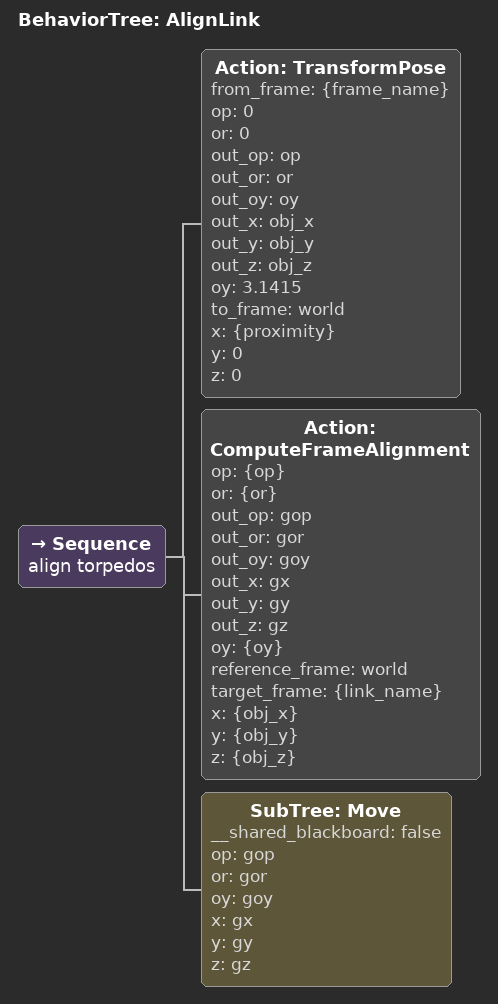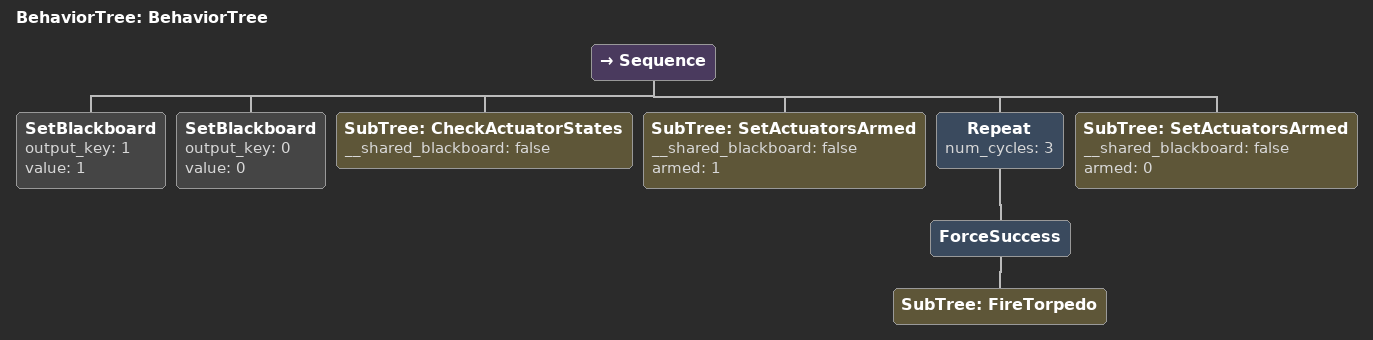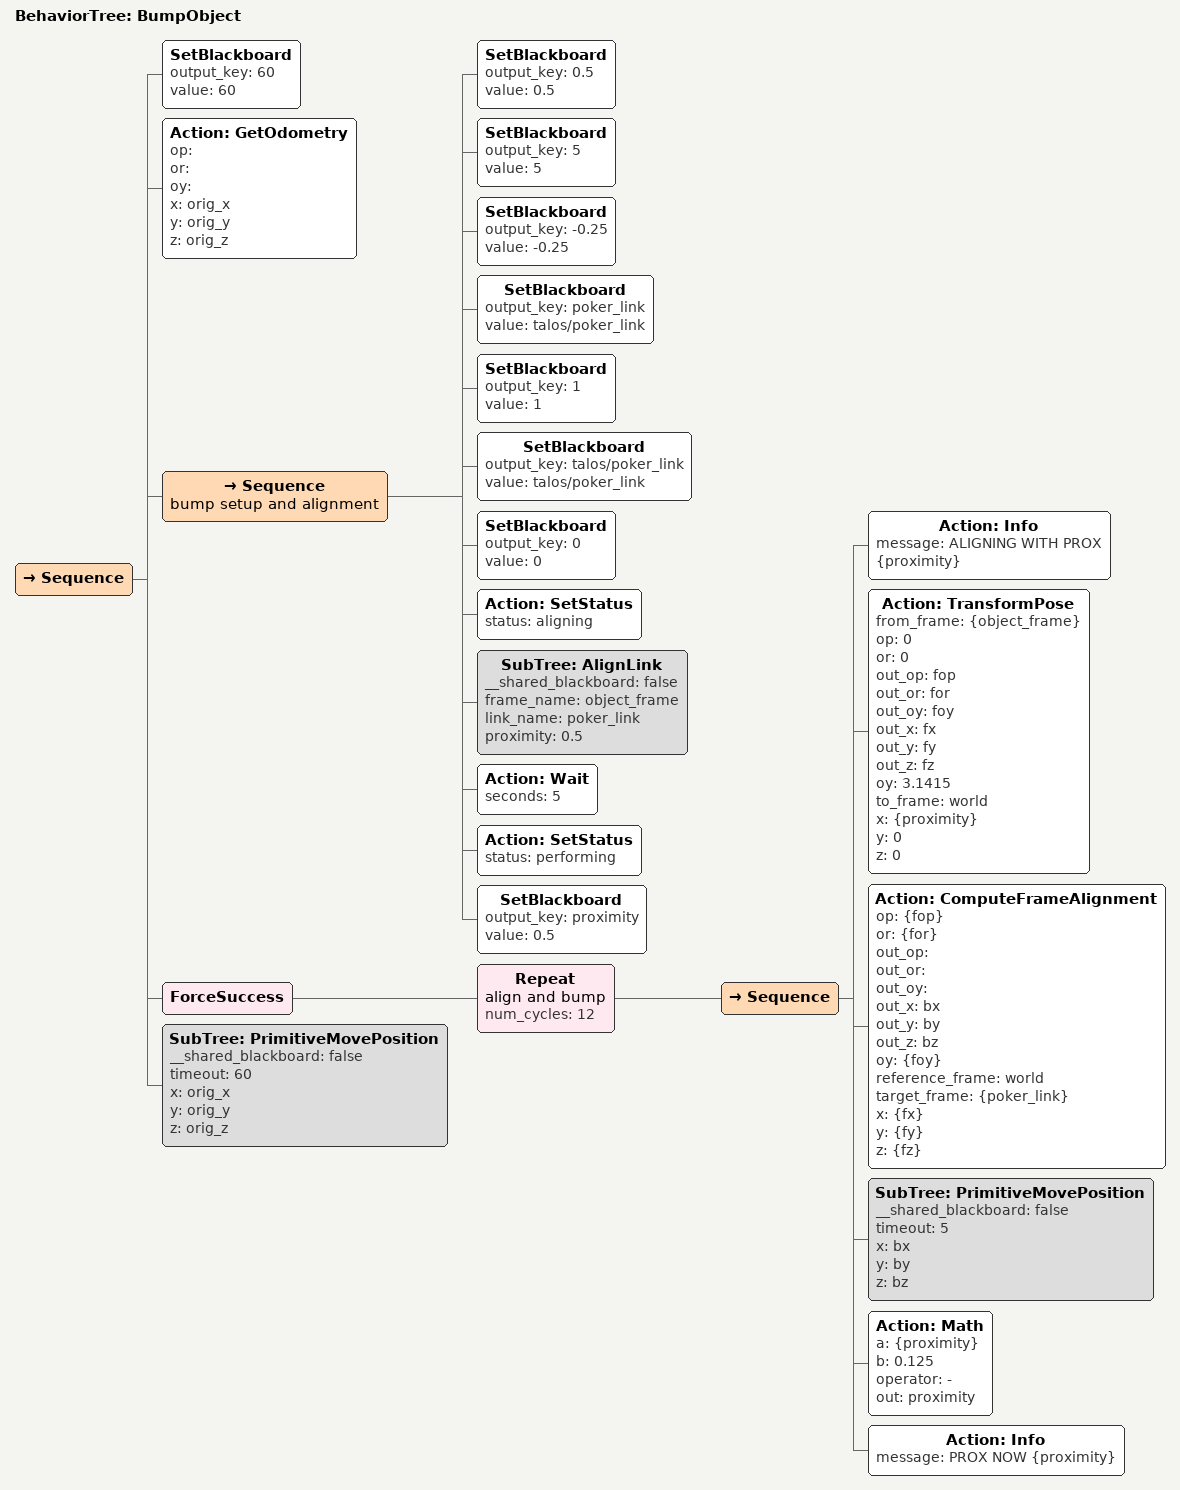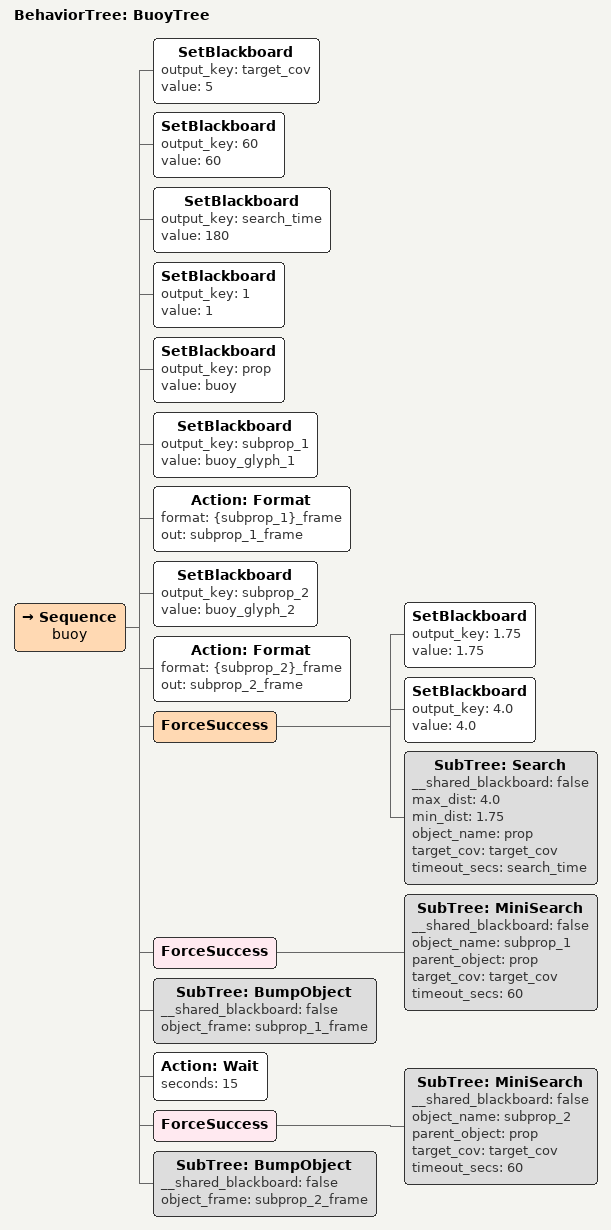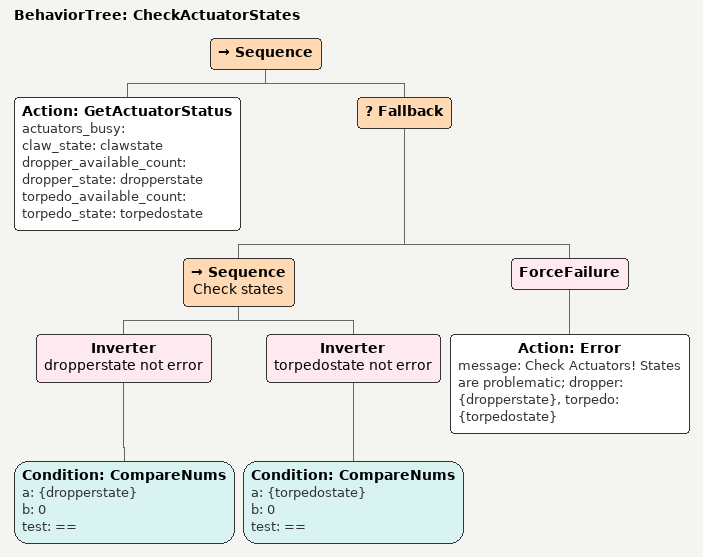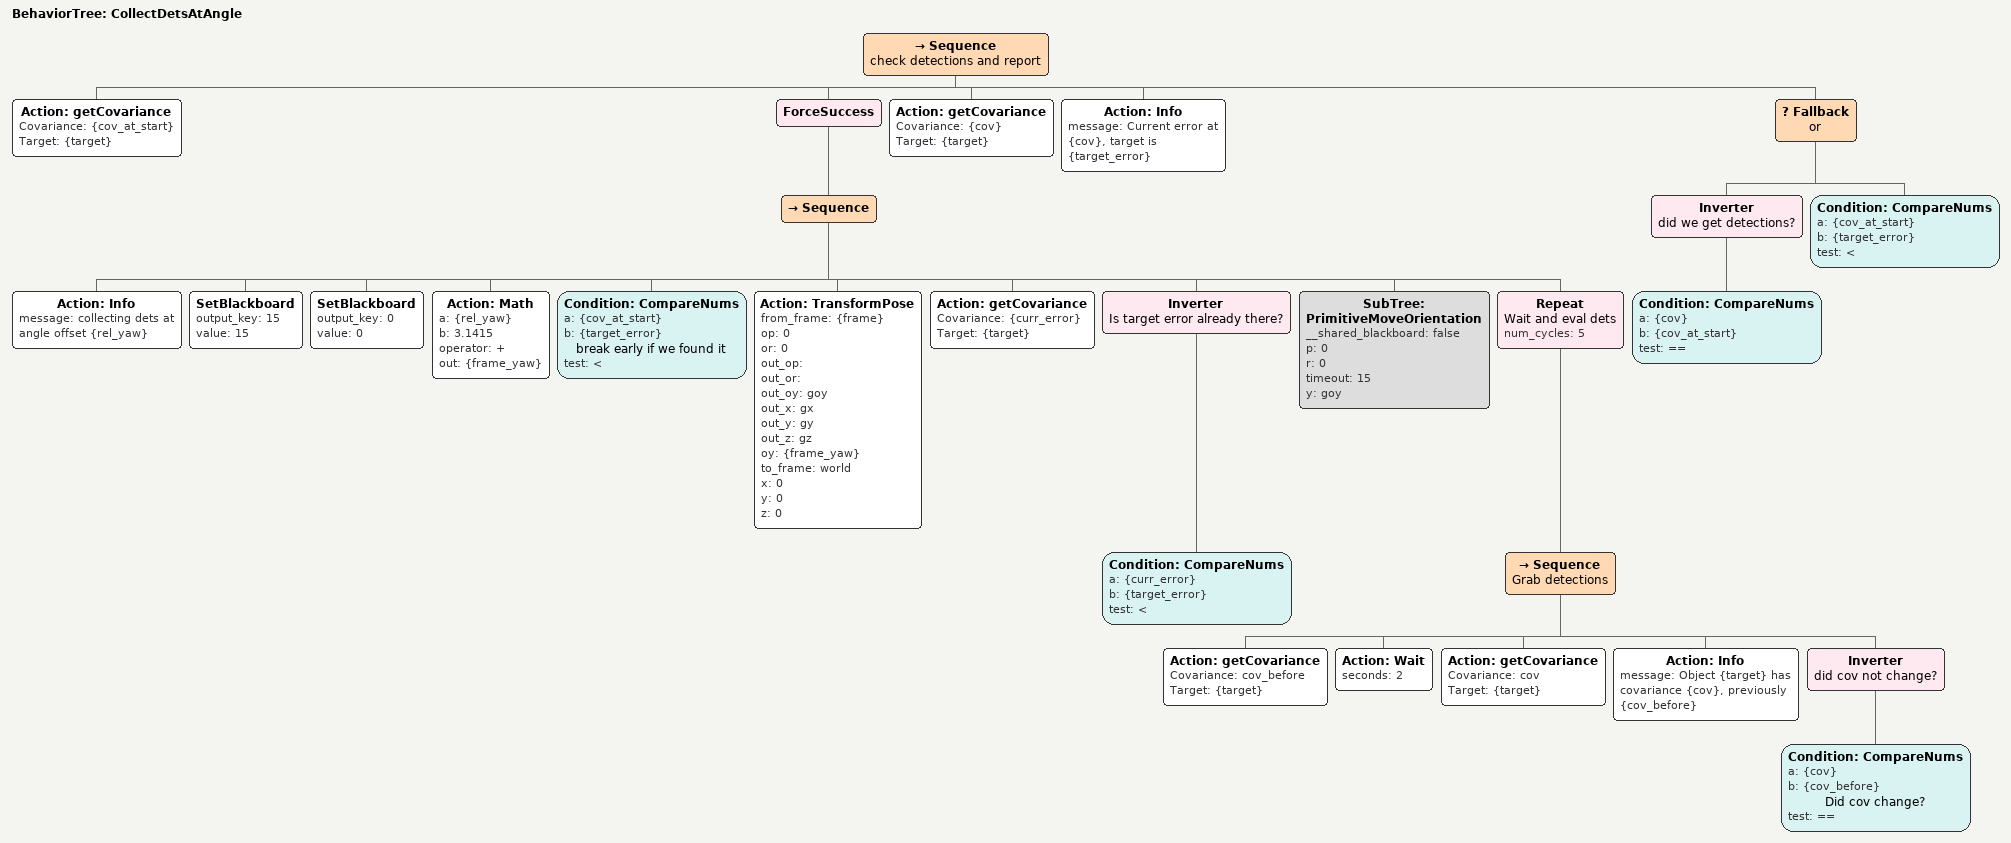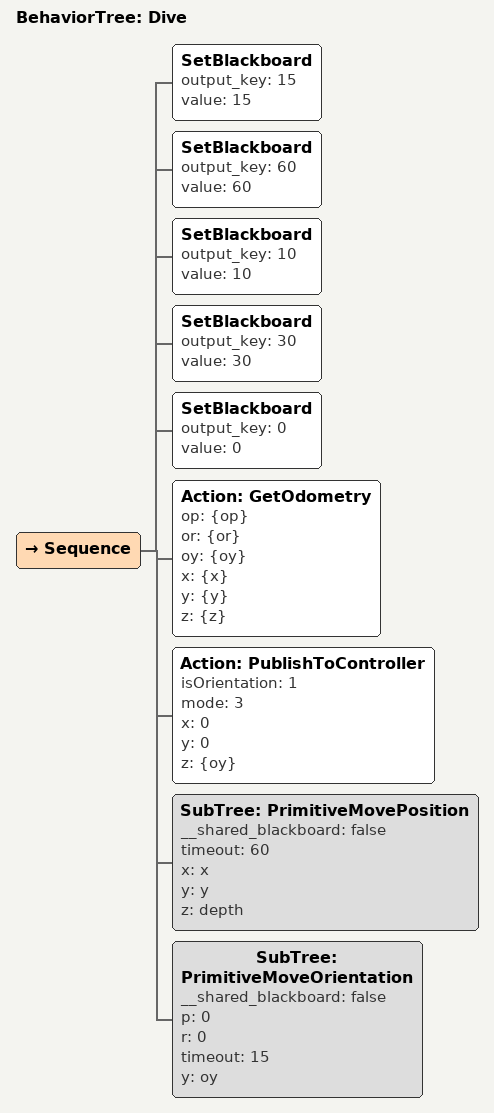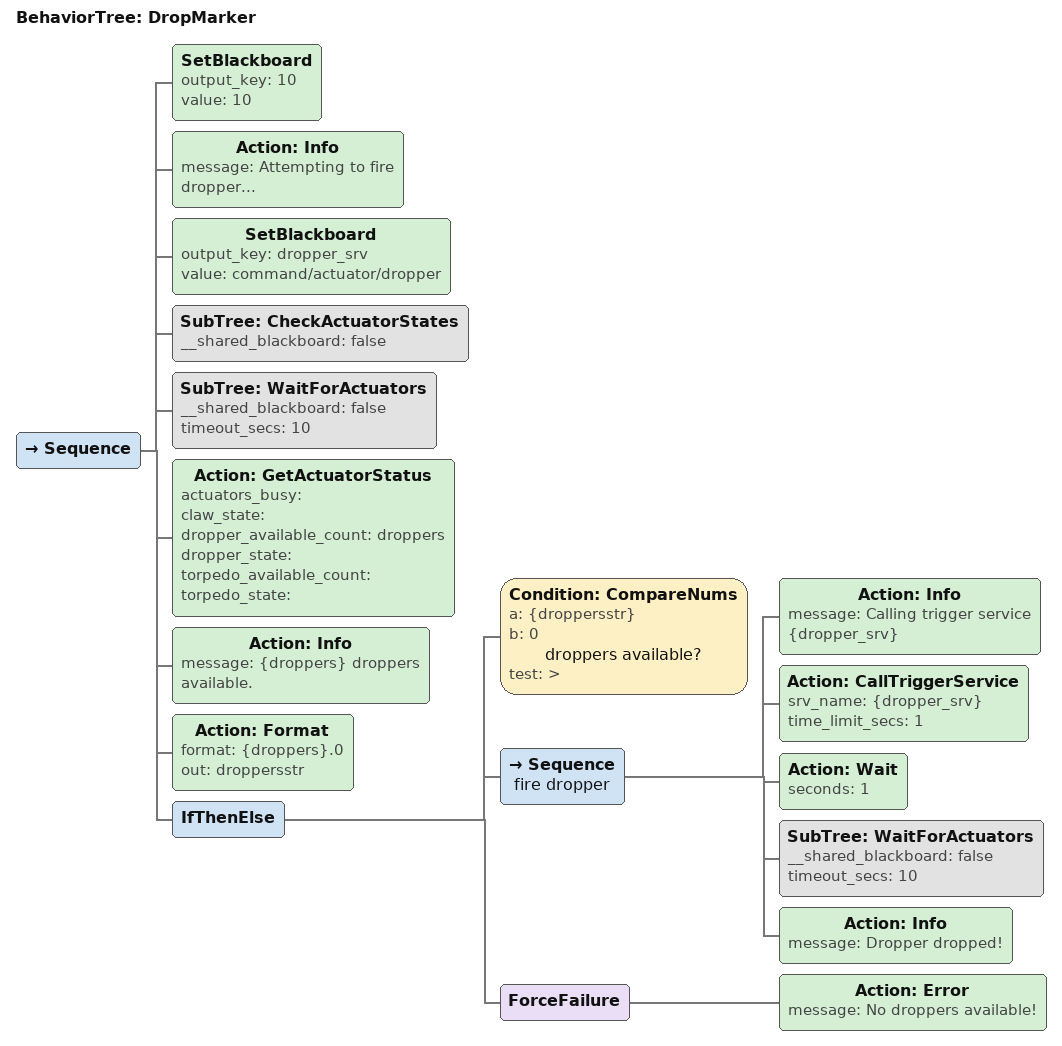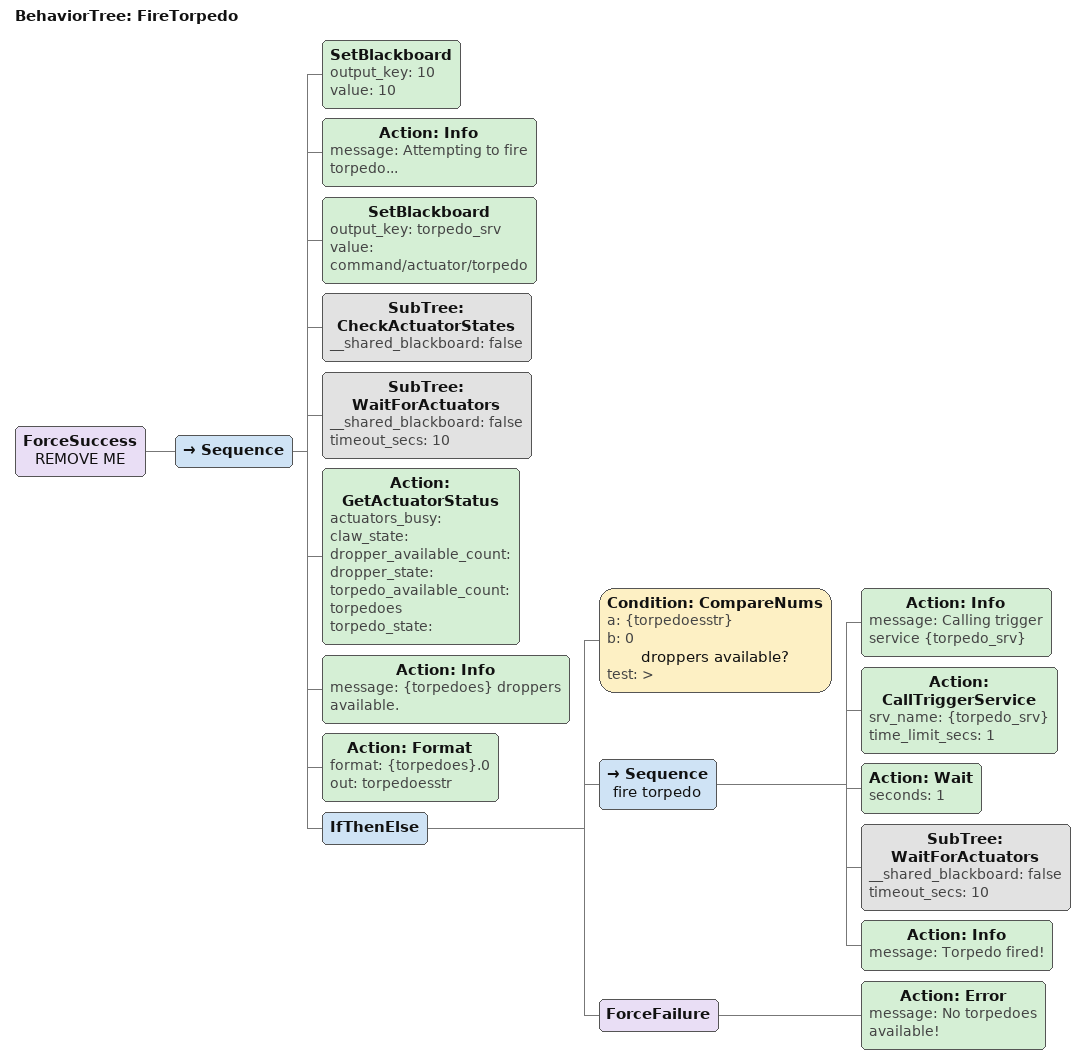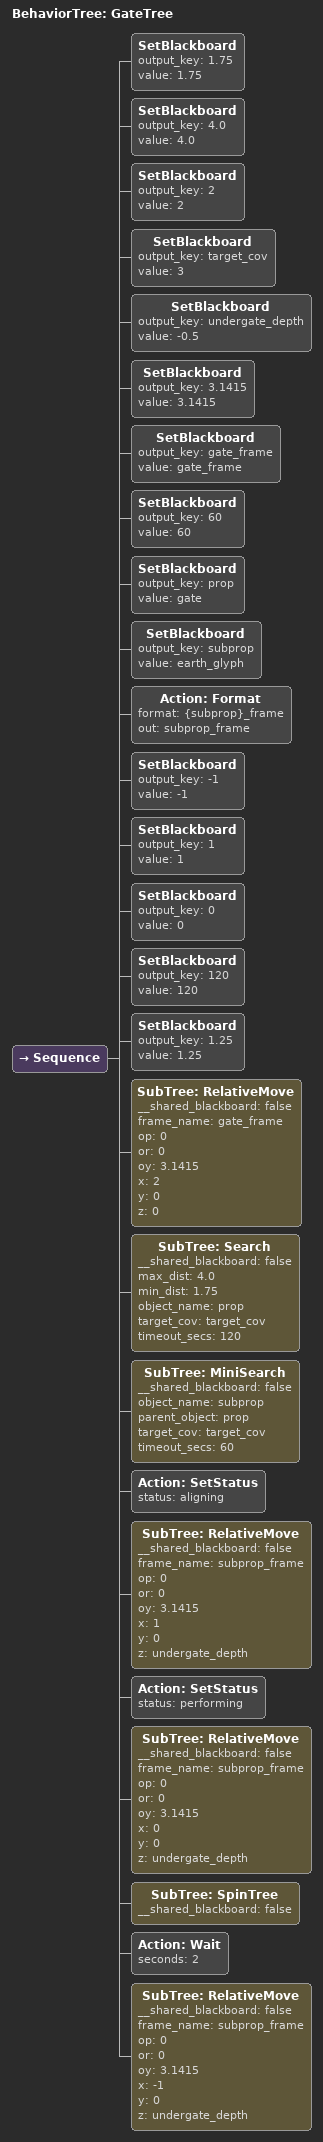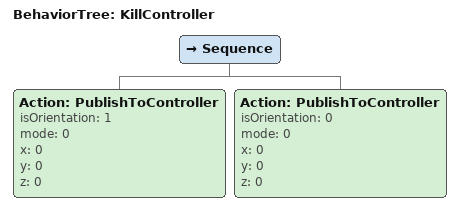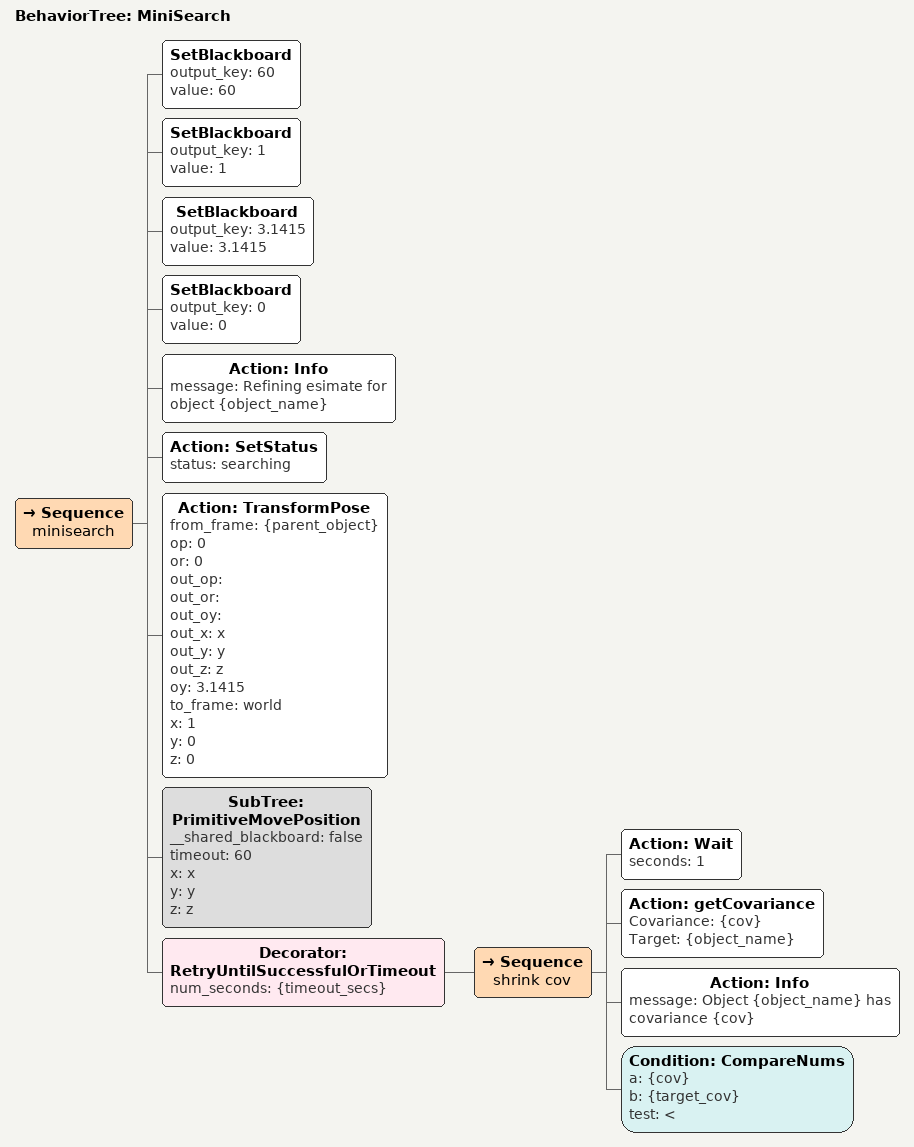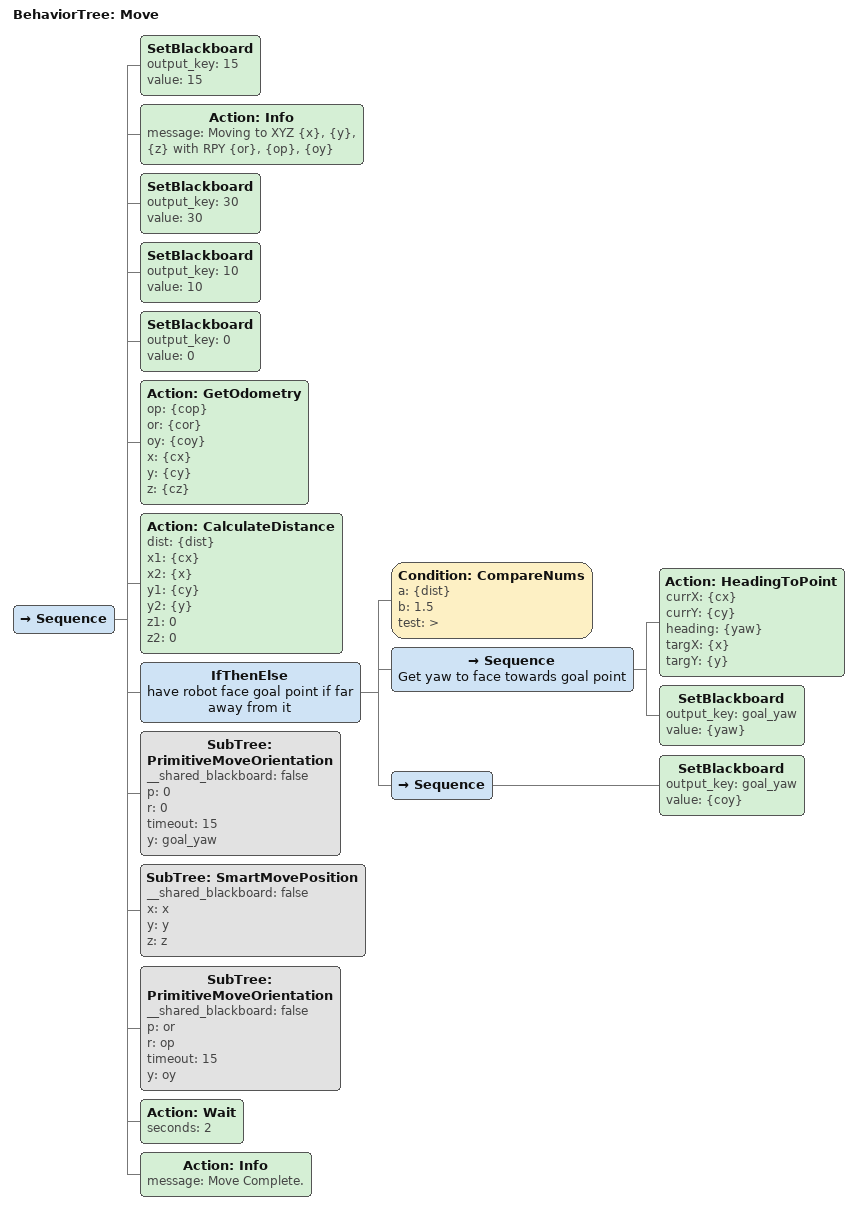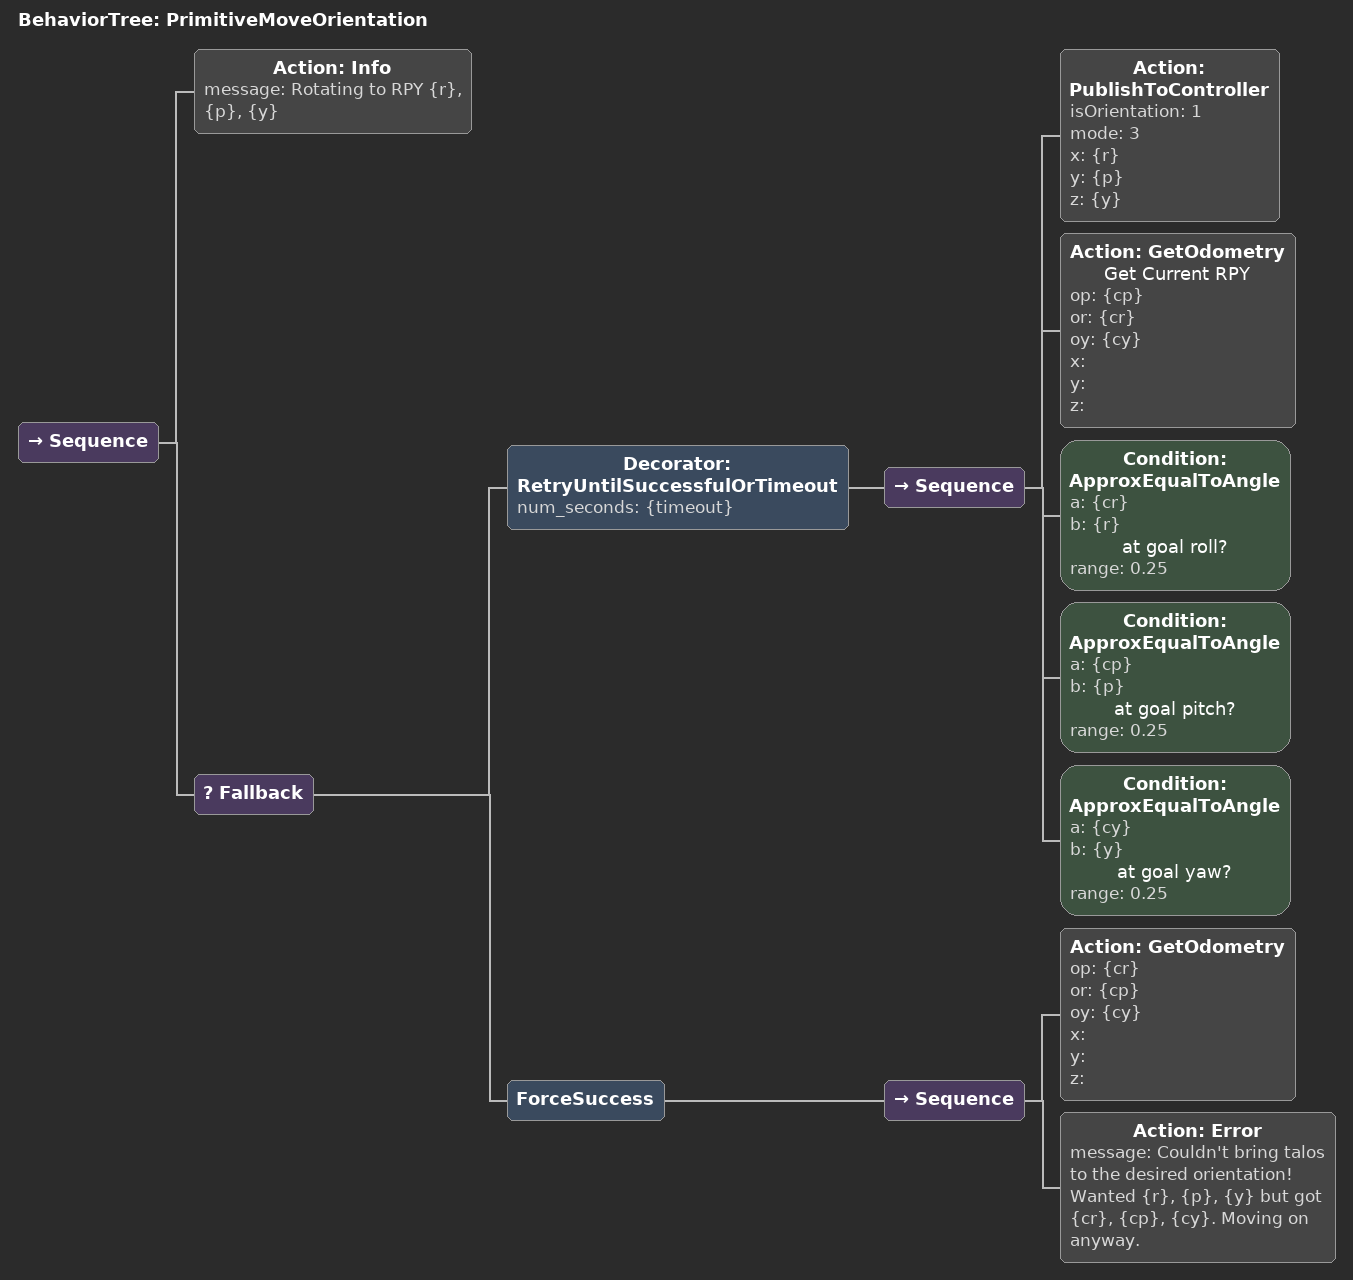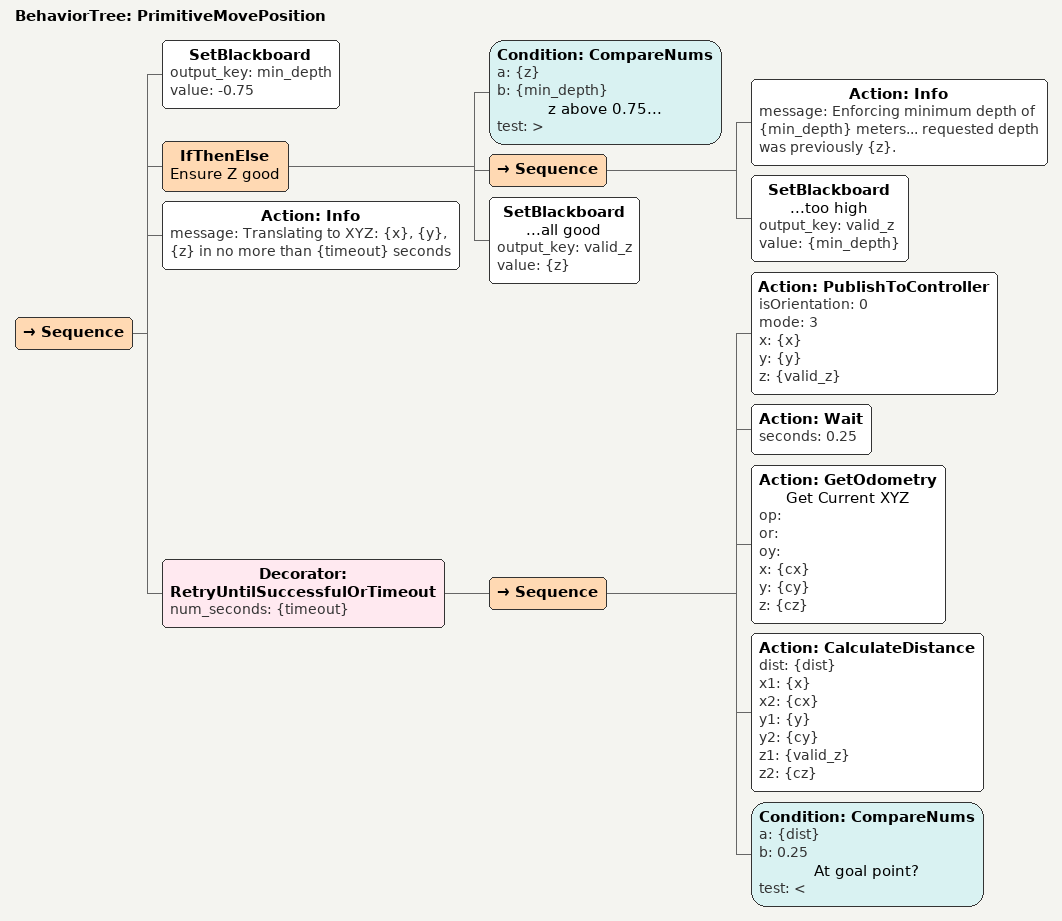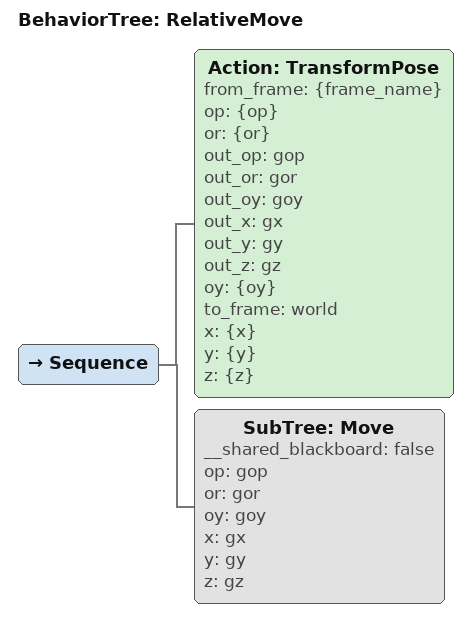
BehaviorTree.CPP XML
<BehaviorTree ID="AlignLink">
    <Sequence name="align torpedos">
        <Action ID="TransformPose" from_frame="{frame_name}" op="0" or="0" out_op="op" out_or="or" out_oy="oy" out_x="obj_x" out_y="obj_y" out_z="obj_z" oy="3.1415" to_frame="world" x="{proximity}" y="0" z="0"/>
        <Action ID="ComputeFrameAlignment" op="{op}" or="{or}" out_op="gop" out_or="gor" out_oy="goy" out_x="gx" out_y="gy" out_z="gz" oy="{oy}" reference_frame="world" target_frame="{link_name}" x="{obj_x}" y="{obj_y}" z="{obj_z}"/>
        <SubTree ID="Move" __shared_blackboard="false" op="gop" or="gor" oy="goy" x="gx" y="gy" z="gz"/>
    </Sequence>
</BehaviorTree>

<BehaviorTree ID="BehaviorTree">
    <Sequence>
        <SetBlackboard output_key="1" value="1"/>
        <SetBlackboard output_key="0" value="0"/>
        <SubTree ID="CheckActuatorStates" __shared_blackboard="false"/>
        <SubTree ID="SetActuatorsArmed" __shared_blackboard="false" armed="1"/>
        <Repeat num_cycles="3">
            <ForceSuccess>
                <SubTree ID="FireTorpedo"/>
            </ForceSuccess>
        </Repeat>
        <SubTree ID="SetActuatorsArmed" __shared_blackboard="false" armed="0"/>
    </Sequence>
</BehaviorTree>

<BehaviorTree ID="BumpObject">
    <Sequence>
        <SetBlackboard output_key="60" value="60"/>
        <Action ID="GetOdometry" op="" or="" oy="" x="orig_x" y="orig_y" z="orig_z"/>
        <Sequence name="bump setup and alignment">
            <SetBlackboard output_key="0.5" value="0.5"/>
            <SetBlackboard output_key="5" value="5"/>
            <SetBlackboard output_key="-0.25" value="-0.25"/>
            <SetBlackboard output_key="poker_link" value="talos/poker_link"/>
            <SetBlackboard output_key="1" value="1"/>
            <SetBlackboard output_key="talos/poker_link" value="talos/poker_link"/>
            <SetBlackboard output_key="0" value="0"/>
            <Action ID="SetStatus" status="aligning"/>
            <SubTree ID="AlignLink" __shared_blackboard="false" frame_name="object_frame" link_name="poker_link" proximity="0.5"/>
            <Action ID="Wait" seconds="5"/>
            <Action ID="SetStatus" status="performing"/>
            <SetBlackboard output_key="proximity" value="0.5"/>
        </Sequence>
        <ForceSuccess>
            <Repeat name="align and bump" num_cycles="12">
                <Sequence>
                    <Action ID="Info" message="ALIGNING WITH PROX {proximity}"/>
                    <Action ID="TransformPose" from_frame="{object_frame}" op="0" or="0" out_op="fop" out_or="for" out_oy="foy" out_x="fx" out_y="fy" out_z="fz" oy="3.1415" to_frame="world" x="{proximity}" y="0" z="0"/>
                    <Action ID="ComputeFrameAlignment" op="{fop}" or="{for}" out_op="" out_or="" out_oy="" out_x="bx" out_y="by" out_z="bz" oy="{foy}" reference_frame="world" target_frame="{poker_link}" x="{fx}" y="{fy}" z="{fz}"/>
                    <SubTree ID="PrimitiveMovePosition" __shared_blackboard="false" timeout="5" x="bx" y="by" z="bz"/>
                    <Action ID="Math" a="{proximity}" b="0.125" operator="-" out="proximity"/>
                    <Action ID="Info" message="PROX NOW {proximity}"/>
                </Sequence>
            </Repeat>
        </ForceSuccess>
        <SubTree ID="PrimitiveMovePosition" __shared_blackboard="false" timeout="60" x="orig_x" y="orig_y" z="orig_z"/>
    </Sequence>
</BehaviorTree>

<BehaviorTree ID="BuoyTree">
    <Sequence name="buoy">
        <SetBlackboard output_key="target_cov" value="5"/>
        <SetBlackboard output_key="60" value="60"/>
        <SetBlackboard output_key="search_time" value="180"/>
        <SetBlackboard output_key="1" value="1"/>
        <SetBlackboard output_key="prop" value="buoy"/>
        <SetBlackboard output_key="subprop_1" value="buoy_glyph_1"/>
        <Action ID="Format" format="{subprop_1}_frame" out="subprop_1_frame"/>
        <SetBlackboard output_key="subprop_2" value="buoy_glyph_2"/>
        <Action ID="Format" format="{subprop_2}_frame" out="subprop_2_frame"/>
        <ForceSuccess>
            <SetBlackboard output_key="1.75" value="1.75"/>
            <SetBlackboard output_key="4.0" value="4.0"/>
            <SubTree ID="Search" __shared_blackboard="false" max_dist="4.0" min_dist="1.75" object_name="prop" target_cov="target_cov" timeout_secs="search_time"/>
        </ForceSuccess>
        <ForceSuccess>
            <SubTree ID="MiniSearch" __shared_blackboard="false" object_name="subprop_1" parent_object="prop" target_cov="target_cov" timeout_secs="60"/>
        </ForceSuccess>
        <SubTree ID="BumpObject" __shared_blackboard="false" object_frame="subprop_1_frame"/>
        <Action ID="Wait" seconds="15"/>
        <ForceSuccess>
            <SubTree ID="MiniSearch" __shared_blackboard="false" object_name="subprop_2" parent_object="prop" target_cov="target_cov" timeout_secs="60"/>
        </ForceSuccess>
        <SubTree ID="BumpObject" __shared_blackboard="false" object_frame="subprop_2_frame"/>
    </Sequence>
</BehaviorTree>

<BehaviorTree ID="CheckActuatorStates">
    <Sequence>
        <Action ID="GetActuatorStatus" actuators_busy="" claw_state="clawstate" dropper_available_count="" dropper_state="dropperstate" torpedo_available_count="" torpedo_state="torpedostate"/>
        <Fallback>
            <Sequence name="Check states">
                <Inverter name="dropperstate not error">
                    <Condition ID="CompareNums" a="{dropperstate}" b="0" test="=="/>
                </Inverter>
                <Inverter name="torpedostate not error">
                    <Condition ID="CompareNums" a="{torpedostate}" b="0" test="=="/>
                </Inverter>
            </Sequence>
            <ForceFailure>
                <Action ID="Error" message="Check Actuators! States are problematic; dropper: {dropperstate}, torpedo: {torpedostate}"/>
            </ForceFailure>
        </Fallback>
    </Sequence>
</BehaviorTree>

<BehaviorTree ID="CollectDetsAtAngle">
    <Sequence name="check detections and report">
        <Action Covariance="{cov_at_start}" ID="getCovariance" Target="{target}"/>
        <ForceSuccess>
            <Sequence>
                <Action ID="Info" message="collecting dets at angle offset {rel_yaw}"/>
                <SetBlackboard output_key="15" value="15"/>
                <SetBlackboard output_key="0" value="0"/>
                <Action ID="Math" a="{rel_yaw}" b="3.1415" operator="+" out="{frame_yaw}"/>
                <Condition ID="CompareNums" a="{cov_at_start}" b="{target_error}" name="break early if we found it" test="&lt;"/>
                <Action ID="TransformPose" from_frame="{frame}" op="0" or="0" out_op="" out_or="" out_oy="goy" out_x="gx" out_y="gy" out_z="gz" oy="{frame_yaw}" to_frame="world" x="0" y="0" z="0"/>
                <Action Covariance="{curr_error}" ID="getCovariance" Target="{target}"/>
                <Inverter name="Is target error already there?">
                    <Condition ID="CompareNums" a="{curr_error}" b="{target_error}" test="&lt;"/>
                </Inverter>
                <SubTree ID="PrimitiveMoveOrientation" __shared_blackboard="false" p="0" r="0" timeout="15" y="goy"/>
                <Repeat name="Wait and eval dets" num_cycles="5">
                    <Sequence name="Grab detections">
                        <Action Covariance="cov_before" ID="getCovariance" Target="{target}"/>
                        <Action ID="Wait" seconds="2"/>
                        <Action Covariance="cov" ID="getCovariance" Target="{target}"/>
                        <Action ID="Info" message="Object {target} has covariance {cov}, previously {cov_before}"/>
                        <Inverter name="did cov not change?">
                            <Condition ID="CompareNums" a="{cov}" b="{cov_before}" name="Did cov change?" test="=="/>
                        </Inverter>
                    </Sequence>
                </Repeat>
            </Sequence>
        </ForceSuccess>
        <Action Covariance="{cov}" ID="getCovariance" Target="{target}"/>
        <Action ID="Info" message="Current error at {cov}, target is {target_error}"/>
        <Fallback name="or">
            <Inverter name="did we get detections?">
                <Condition ID="CompareNums" a="{cov}" b="{cov_at_start}" test="=="/>
            </Inverter>
            <Condition ID="CompareNums" a="{cov_at_start}" b="{target_error}" test="&lt;"/>
        </Fallback>
    </Sequence>
</BehaviorTree>

<BehaviorTree ID="Dive">
    <Sequence>
        <SetBlackboard output_key="15" value="15"/>
        <SetBlackboard output_key="60" value="60"/>
        <SetBlackboard output_key="10" value="10"/>
        <SetBlackboard output_key="30" value="30"/>
        <SetBlackboard output_key="0" value="0"/>
        <Action ID="GetOdometry" op="{op}" or="{or}" oy="{oy}" x="{x}" y="{y}" z="{z}"/>
        <Action ID="PublishToController" isOrientation="1" mode="3" x="0" y="0" z="{oy}"/>
        <SubTree ID="PrimitiveMovePosition" __shared_blackboard="false" timeout="60" x="x" y="y" z="depth"/>
        <SubTree ID="PrimitiveMoveOrientation" __shared_blackboard="false" p="0" r="0" timeout="15" y="oy"/>
    </Sequence>
</BehaviorTree>

<BehaviorTree ID="DropMarker">
    <Sequence>
        <SetBlackboard output_key="10" value="10"/>
        <Action ID="Info" message="Attempting to fire dropper..."/>
        <SetBlackboard output_key="dropper_srv" value="command/actuator/dropper"/>
        <SubTree ID="CheckActuatorStates" __shared_blackboard="false"/>
        <SubTree ID="WaitForActuators" __shared_blackboard="false" timeout_secs="10"/>
        <Action ID="GetActuatorStatus" actuators_busy="" claw_state="" dropper_available_count="droppers" dropper_state="" torpedo_available_count="" torpedo_state=""/>
        <Action ID="Info" message="{droppers} droppers available."/>
        <Action ID="Format" format="{droppers}.0" out="droppersstr"/>
        <IfThenElse>
            <Condition ID="CompareNums" a="{droppersstr}" b="0" name="droppers available?" test=">"/>
            <Sequence name="fire dropper">
                <Action ID="Info" message="Calling trigger service {dropper_srv}"/>
                <Action ID="CallTriggerService" srv_name="{dropper_srv}" time_limit_secs="1"/>
                <Action ID="Wait" seconds="1"/>
                <SubTree ID="WaitForActuators" __shared_blackboard="false" timeout_secs="10"/>
                <Action ID="Info" message="Dropper dropped!"/>
            </Sequence>
            <ForceFailure>
                <Action ID="Error" message="No droppers available!"/>
            </ForceFailure>
        </IfThenElse>
    </Sequence>
</BehaviorTree>

<BehaviorTree ID="FireTorpedo">
    <ForceSuccess name="REMOVE ME">
        <Sequence>
            <SetBlackboard output_key="10" value="10"/>
            <Action ID="Info" message="Attempting to fire torpedo..."/>
            <SetBlackboard output_key="torpedo_srv" value="command/actuator/torpedo"/>
            <SubTree ID="CheckActuatorStates" __shared_blackboard="false"/>
            <SubTree ID="WaitForActuators" __shared_blackboard="false" timeout_secs="10"/>
            <Action ID="GetActuatorStatus" actuators_busy="" claw_state="" dropper_available_count="" dropper_state="" torpedo_available_count="torpedoes" torpedo_state=""/>
            <Action ID="Info" message="{torpedoes} droppers available."/>
            <Action ID="Format" format="{torpedoes}.0" out="torpedoesstr"/>
            <IfThenElse>
                <Condition ID="CompareNums" a="{torpedoesstr}" b="0" name="droppers available?" test=">"/>
                <Sequence name="fire torpedo">
                    <Action ID="Info" message="Calling trigger service {torpedo_srv}"/>
                    <Action ID="CallTriggerService" srv_name="{torpedo_srv}" time_limit_secs="1"/>
                    <Action ID="Wait" seconds="1"/>
                    <SubTree ID="WaitForActuators" __shared_blackboard="false" timeout_secs="10"/>
                    <Action ID="Info" message="Torpedo fired!"/>
                </Sequence>
                <ForceFailure>
                    <Action ID="Error" message="No torpedoes available!"/>
                </ForceFailure>
            </IfThenElse>
        </Sequence>
    </ForceSuccess>
</BehaviorTree>

<BehaviorTree ID="GateTree">
    <Sequence>
        <SetBlackboard output_key="1.75" value="1.75"/>
        <SetBlackboard output_key="4.0" value="4.0"/>
        <SetBlackboard output_key="2" value="2"/>
        <SetBlackboard output_key="target_cov" value="3"/>
        <SetBlackboard output_key="undergate_depth" value="-0.5"/>
        <SetBlackboard output_key="3.1415" value="3.1415"/>
        <SetBlackboard output_key="gate_frame" value="gate_frame"/>
        <SetBlackboard output_key="60" value="60"/>
        <SetBlackboard output_key="prop" value="gate"/>
        <SetBlackboard output_key="subprop" value="earth_glyph"/>
        <Action ID="Format" format="{subprop}_frame" out="subprop_frame"/>
        <SetBlackboard output_key="-1" value="-1"/>
        <SetBlackboard output_key="1" value="1"/>
        <SetBlackboard output_key="0" value="0"/>
        <SetBlackboard output_key="120" value="120"/>
        <SetBlackboard output_key="1.25" value="1.25"/>
        <SubTree ID="RelativeMove" __shared_blackboard="false" frame_name="gate_frame" op="0" or="0" oy="3.1415" x="2" y="0" z="0"/>
        <SubTree ID="Search" __shared_blackboard="false" max_dist="4.0" min_dist="1.75" object_name="prop" target_cov="target_cov" timeout_secs="120"/>
        <SubTree ID="MiniSearch" __shared_blackboard="false" object_name="subprop" parent_object="prop" target_cov="target_cov" timeout_secs="60"/>
        <Action ID="SetStatus" status="aligning"/>
        <SubTree ID="RelativeMove" __shared_blackboard="false" frame_name="subprop_frame" op="0" or="0" oy="3.1415" x="1" y="0" z="undergate_depth"/>
        <Action ID="SetStatus" status="performing"/>
        <SubTree ID="RelativeMove" __shared_blackboard="false" frame_name="subprop_frame" op="0" or="0" oy="3.1415" x="0" y="0" z="undergate_depth"/>
        <SubTree ID="SpinTree" __shared_blackboard="false"/>
        <Action ID="Wait" seconds="2"/>
        <SubTree ID="RelativeMove" __shared_blackboard="false" frame_name="subprop_frame" op="0" or="0" oy="3.1415" x="-1" y="0" z="undergate_depth"/>
    </Sequence>
</BehaviorTree>

<BehaviorTree ID="KillController">
    <Sequence>
        <Action ID="PublishToController" isOrientation="1" mode="0" x="0" y="0" z="0"/>
        <Action ID="PublishToController" isOrientation="0" mode="0" x="0" y="0" z="0"/>
    </Sequence>
</BehaviorTree>

<BehaviorTree ID="MiniSearch">
    <Sequence name="minisearch">
        <SetBlackboard output_key="60" value="60"/>
        <SetBlackboard output_key="1" value="1"/>
        <SetBlackboard output_key="3.1415" value="3.1415"/>
        <SetBlackboard output_key="0" value="0"/>
        <Action ID="Info" message="Refining esimate for object {object_name}"/>
        <Action ID="SetStatus" status="searching"/>
        <Action ID="TransformPose" from_frame="{parent_object}" op="0" or="0" out_op="" out_or="" out_oy="" out_x="x" out_y="y" out_z="z" oy="3.1415" to_frame="world" x="1" y="0" z="0"/>
        <SubTree ID="PrimitiveMovePosition" __shared_blackboard="false" timeout="60" x="x" y="y" z="z"/>
        <Decorator ID="RetryUntilSuccessfulOrTimeout" num_seconds="{timeout_secs}">
            <Sequence name="shrink cov">
                <Action ID="Wait" seconds="1"/>
                <Action Covariance="{cov}" ID="getCovariance" Target="{object_name}"/>
                <Action ID="Info" message="Object {object_name} has covariance {cov}"/>
                <Condition ID="CompareNums" a="{cov}" b="{target_cov}" test="&lt;"/>
            </Sequence>
        </Decorator>
    </Sequence>
</BehaviorTree>

<BehaviorTree ID="Move">
    <Sequence>
        <SetBlackboard output_key="15" value="15"/>
        <Action ID="Info" message="Moving to XYZ {x}, {y}, {z} with RPY {or}, {op}, {oy}"/>
        <SetBlackboard output_key="30" value="30"/>
        <SetBlackboard output_key="10" value="10"/>
        <SetBlackboard output_key="0" value="0"/>
        <Action ID="GetOdometry" op="{cop}" or="{cor}" oy="{coy}" x="{cx}" y="{cy}" z="{cz}"/>
        <Action ID="CalculateDistance" dist="{dist}" x1="{cx}" x2="{x}" y1="{cy}" y2="{y}" z1="0" z2="0"/>
        <IfThenElse name="have robot face goal point if far away from it">
            <Condition ID="CompareNums" a="{dist}" b="1.5" test=">"/>
            <Sequence name="Get yaw to face towards goal point">
                <Action ID="HeadingToPoint" currX="{cx}" currY="{cy}" heading="{yaw}" targX="{x}" targY="{y}"/>
                <SetBlackboard output_key="goal_yaw" value="{yaw}"/>
            </Sequence>
            <Sequence>
                <SetBlackboard output_key="goal_yaw" value="{coy}"/>
            </Sequence>
        </IfThenElse>
        <SubTree ID="PrimitiveMoveOrientation" __shared_blackboard="false" p="0" r="0" timeout="15" y="goal_yaw"/>
        <SubTree ID="SmartMovePosition" __shared_blackboard="false" x="x" y="y" z="z"/>
        <SubTree ID="PrimitiveMoveOrientation" __shared_blackboard="false" p="or" r="op" timeout="15" y="oy"/>
        <Action ID="Wait" seconds="2"/>
        <Action ID="Info" message="Move Complete."/>
    </Sequence>
</BehaviorTree>

<BehaviorTree ID="PrimitiveMoveOrientation">
    <Sequence>
        <Action ID="Info" message="Rotating to RPY {r}, {p}, {y}"/>
        <Fallback>
            <Decorator ID="RetryUntilSuccessfulOrTimeout" num_seconds="{timeout}">
                <Sequence>
                    <Action ID="PublishToController" isOrientation="1" mode="3" x="{r}" y="{p}" z="{y}"/>
                    <Action ID="GetOdometry" name="Get Current RPY" op="{cp}" or="{cr}" oy="{cy}" x="" y="" z=""/>
                    <Condition ID="ApproxEqualToAngle" a="{cr}" b="{r}" name="at goal roll?" range="0.25"/>
                    <Condition ID="ApproxEqualToAngle" a="{cp}" b="{p}" name="at goal pitch?" range="0.25"/>
                    <Condition ID="ApproxEqualToAngle" a="{cy}" b="{y}" name="at goal yaw?" range="0.25"/>
                </Sequence>
            </Decorator>
            <ForceSuccess>
                <Sequence>
                    <Action ID="GetOdometry" op="{cr}" or="{cp}" oy="{cy}" x="" y="" z=""/>
                    <Action ID="Error" message="Couldn't bring talos to the desired orientation! Wanted {r}, {p}, {y} but got {cr}, {cp}, {cy}. Moving on anyway."/>
                </Sequence>
            </ForceSuccess>
        </Fallback>
    </Sequence>
</BehaviorTree>

<BehaviorTree ID="PrimitiveMovePosition">
    <Sequence>
        <SetBlackboard output_key="min_depth" value="-0.75"/>
        <IfThenElse name="Ensure Z good">
            <Condition ID="CompareNums" a="{z}" b="{min_depth}" name="z above 0.75..." test=">"/>
            <Sequence>
                <Action ID="Info" message="Enforcing minimum depth of {min_depth} meters... requested depth was previously {z}."/>
                <SetBlackboard name="...too high" output_key="valid_z" value="{min_depth}"/>
            </Sequence>
            <SetBlackboard name="...all good" output_key="valid_z" value="{z}"/>
        </IfThenElse>
        <Action ID="Info" message="Translating to XYZ: {x}, {y}, {z} in no more than {timeout} seconds"/>
        <Decorator ID="RetryUntilSuccessfulOrTimeout" num_seconds="{timeout}">
            <Sequence>
                <Action ID="PublishToController" isOrientation="0" mode="3" x="{x}" y="{y}" z="{valid_z}"/>
                <Action ID="Wait" seconds="0.25"/>
                <Action ID="GetOdometry" name="Get Current XYZ" op="" or="" oy="" x="{cx}" y="{cy}" z="{cz}"/>
                <Action ID="CalculateDistance" dist="{dist}" x1="{x}" x2="{cx}" y1="{y}" y2="{cy}" z1="{valid_z}" z2="{cz}"/>
                <Condition ID="CompareNums" a="{dist}" b="0.25" name="At goal point?" test="&lt;"/>
            </Sequence>
        </Decorator>
    </Sequence>
</BehaviorTree>

<BehaviorTree ID="RelativeMove">
    <Sequence>
        <Action ID="TransformPose" from_frame="{frame_name}" op="{op}" or="{or}" out_op="gop" out_or="gor" out_oy="goy" out_x="gx" out_y="gy" out_z="gz" oy="{oy}" to_frame="world" x="{x}" y="{y}" z="{z}"/>
        <SubTree ID="Move" __shared_blackboard="false" op="gop" or="gor" oy="goy" x="gx" y="gy" z="gz"/>
    </Sequence>
</BehaviorTree>
